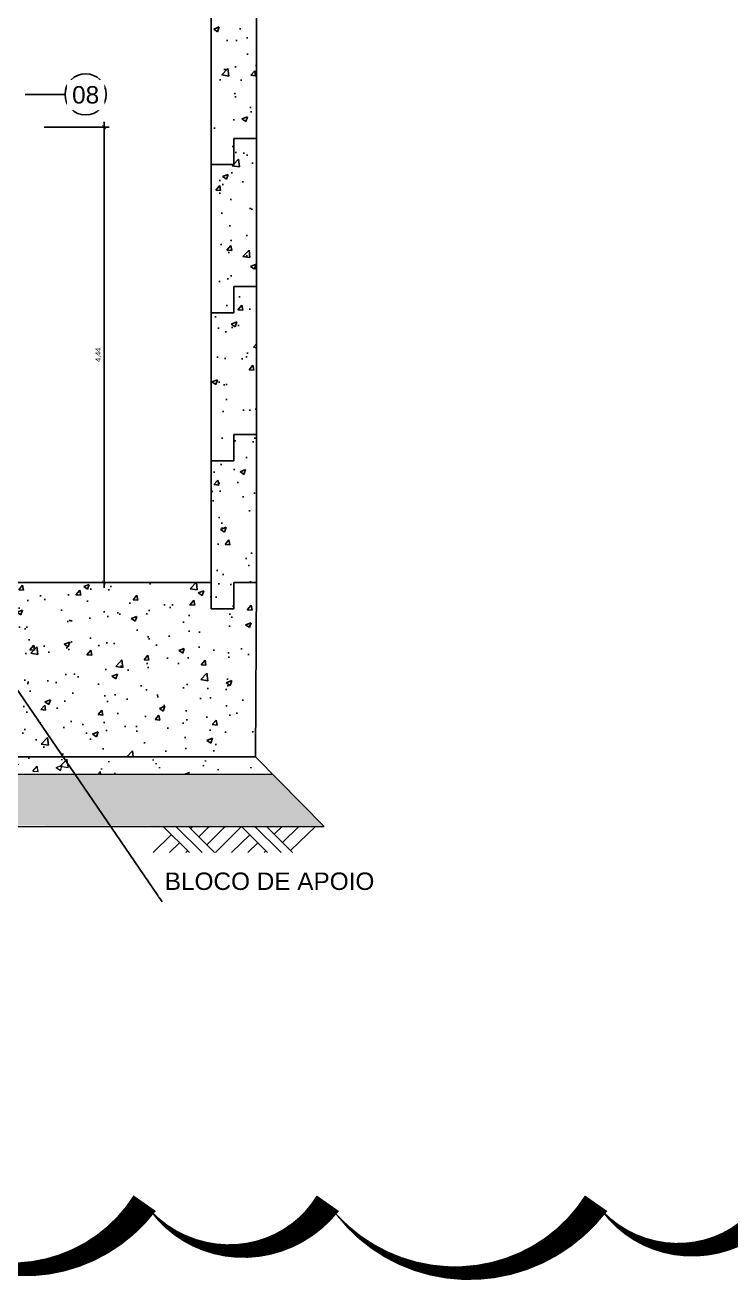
# Model space of a CAD drawing. Extents: x -160 to 364724, y -100 to 7353297.
# Drawn here: x 360685.47 to 360692.35, y 7352432.59 to 7352444.9 of the extents above; entities that cross this region are included whole.
import ezdxf
from ezdxf.enums import TextEntityAlignment as Align

# ---------------------------------------------------------------- set-up
doc = ezdxf.new("R2010")
doc.units = 0
doc.header["$LTSCALE"] = 5
doc.linetypes.add('SGC_DASHDOT', pattern=[1, 0.5, -0.25, 0, -0.25])
for name, color, linetype in [('01-CONTINUA', 1, 'Continuous'), ('BOLA LM', 1, 'Continuous'), ('GER-SIMBOLOS', 1, 'Continuous'), ('HACHURAS', 1, 'Continuous'), ('PAREDE CONCRETO CORTE', 5, 'Continuous'), ('SANC_COTAS', 1, 'Continuous'), ('SANC_TEXTO', 2, 'Continuous'), ('SGC-Eixos', 253, 'SGC_DASHDOT'), ('VEGETAÇÃO', 7, 'Continuous')]:
    doc.layers.add(name, color=color, linetype=linetype)
doc.styles.add('R-80', font='arial.ttf')
doc.dimstyles.new('GERAL - 25', dxfattribs={"dimscale": 0.025, "dimtxt": 2, "dimasz": 1.5, "dimexe": 2, "dimexo": 1, "dimgap": 1, "dimtad": 1, "dimzin": 0, "dimtxsty": 'R-80', "dimblk": 'ARCHTICK', "dimcen": 0, "dimdle": 2, "dimclrd": 1, "dimclre": 1, "dimclrt": 2, "dimadec": 0, "dimazin": 0, "dimtfac": 0.5, "dimtmove": 2, "dimatfit": 3, "dimldrblk": 'OPEN90', "dimfxl": 1, "dimtolj": 1, "dimtzin": 0, "dimarcsym": 0})
doc.dimstyles.new('LEADER - 25', dxfattribs={"dimscale": 0.025, "dimtxt": 2, "dimasz": 1.5, "dimexe": 2, "dimexo": 1, "dimgap": 1, "dimtad": 1, "dimzin": 0, "dimtxsty": 'R-80', "dimcen": 0, "dimdle": 2, "dimclrd": 1, "dimclre": 1, "dimclrt": 2, "dimadec": 0, "dimazin": 0, "dimtfac": 0.5, "dimtmove": 2, "dimatfit": 3, "dimfxl": 1, "dimtolj": 1, "dimtzin": 0, "dimarcsym": 0})
pattern_1 = [(50, (360732.24733, 7352443.38105), (0.5570364, -0.0487343), [0.058246, -0.640707]), (355, (360732.24733, 7352443.38105), (-0.107758, 0.5841634), [0.046597, -0.512567]), (100.4514, (360732.29375, 7352443.377), (0.449278, 0.535429), [0.0495016, -0.5445175]), (46.1842, (360732.24733, 7352443.5364), (0.828834, -0.128546), [0.087369, -0.96106]), (96.6356, (360732.3164, 7352443.5257), (0.725872, 0.756515), [0.074252, -0.816777]), (351.1842, (360732.2473, 7352443.5364), (0.725872, 0.756515), [0.069895, -0.768847]), (21, (360732.325, 7352443.49754), (0.4635666, -0.3126796), [0.058246, -0.640707]), (326, (360732.325, 7352443.49754), (0.188962, 0.5631615), [0.046597, -0.5125655]), (71.4514, (360732.3636, 7352443.4715), (0.6525286, 0.250482), [0.0495016, -0.5445166]), (37.5, (360732.24733, 7352443.38105), (0.0094435, 0.2585302), [0, -0.5063526, 0, -0.5203317, 0, -0.514507]), (7.5, (360732.24733, 7352443.38105), (0.2043036, 0.3063058), [0, -0.2966667, 0, -0.4947034, 0, -0.1960951]), (327.5, (360732.07415, 7352443.38105), (0.4145733, -0.0175158), [0, -0.1941536, 0, -0.6057593, 0, -0.803796]), (317.5, (360731.9965, 7352443.38105), (0.4529105, 0.0777424), [0, -0.2523997, 0, -0.4022863, 0, -0.5708116])]

# ---------------------------------------------------------------- blocks, each defined once
blk = doc.blocks.new('_ARCHTICK')
at = {"color": 0, "linetype": 'ByBlock', "const_width": 0.15}
blk.add_lwpolyline([(-0.5, -0.5), (0.5, 0.5)], dxfattribs=at)
blk = doc.blocks.new('*D382')
at = {"layer": 'Defpoints', "color": 0, "transparency": 16777216}
for p in [(360685.626, 7352443.903), (360686.065, 7352439.46), (360686.235, 7352439.46)]:
    blk.add_point(p, dxfattribs=at)
at = {"layer": 'SANC_COTAS', "color": 1, "lineweight": -2, "transparency": 16777216}
for p, q in [((360686.235, 7352443.953), (360686.235, 7352439.41)), ((360685.651, 7352443.903), (360686.285, 7352443.903)), ((360686.09, 7352439.46), (360686.285, 7352439.46))]:
    blk.add_line(p, q, dxfattribs=at)
at = {"layer": 'SANC_COTAS', "color": 1, "lineweight": -2, "transparency": 16777216, "xscale": 0.03750000000000001, "yscale": 0.03750000000000001, "zscale": 0.03750000000000001}
for p, rotation in [((360686.235, 7352443.903), 90), ((360686.235, 7352439.46), 270)]:
    blk.add_blockref('_ARCHTICK', p, dxfattribs=dict(at, rotation=rotation))
at = {"layer": 'SANC_COTAS', "color": 2, "transparency": 16777216, "insert": (360686.18, 7352441.682), "char_height": 0.05, "attachment_point": 5, "rotation": 90, "style": 'R-80'}
blk.add_mtext('\\A1;4,44', dxfattribs=at)
blk = doc.blocks.new('_Open90')
at = {"color": 0, "linetype": 'ByBlock', "lineweight": -2}
for p, q in [((0, 0), (-1, 0)), ((-0.5, 0.5), (0, 0)), ((0, 0), (-0.5, -0.5))]:
    blk.add_line(p, q, dxfattribs=at)
blk = doc.blocks.new('*U366')
at = {"layer": 'GER-SIMBOLOS'}
for p, q in [((-0.587, -0.3), (-0.287, 0)), ((-0.454, -0.3), (-0.154, 0)), ((-0.3, -0.3), (0, 0)), ((0.3, -0.3), (0, 0)), ((0.31, -0.3), (0.61, 0)), ((0.453, -0.3), (0.753, 0)), ((0.599, -0.3), (0.899, 0)), ((-0.563, -0.276), (-0.849, 0)), ((-0.47, -0.183), (-0.659, 0)), ((-0.377, -0.089), (-0.466, 0)), ((0.113, -0.3), (-0.094, -0.094)), ((0.393, -0.207), (0.186, 0)), ((0.486, -0.114), (0.373, 0)), ((0.579, -0.021), (0.559, 0)), ((1.013, -0.3), (0.806, -0.094)), ((-0.26, -0.3), (-0.28, -0.28)), ((-0.074, -0.3), (-0.187, -0.187)), ((0.64, -0.3), (0.62, -0.28)), ((0.826, -0.3), (0.713, -0.187))]:
    blk.add_line(p, q, dxfattribs=at)

msp = doc.modelspace()

# ---------------------------------------------------------------- hatches: boundary and pattern name
at = {"layer": '01-CONTINUA'}
h = msp.add_hatch(dxfattribs=at)
h.set_pattern_fill('GRAVEL', color=9, scale=0.013589)
h.set_pattern_definition([(228.0128, (360686.00542, 7352437.39104), (-2.76129573, -3.1064577), [0.046437, -4.597243]), (184.96974, (360685.974354, 7352437.356524), (4.141943593, 0.345161986), [0.079687, -7.888996]), (132.51045, (360685.894967, 7352437.34962), (3.451619664, -3.79678163), [0.056188, -5.5626415]), (267.2737, (360685.760354, 7352437.26333), (0.345161967, 6.903239325), [0.072566, -7.184049]), (292.83365, (360685.756902, 7352437.190846), (-1.72580983, 4.141943595), [0.071157, -7.044539]), (357.2737, (360685.784515, 7352437.125265), (-6.903239325, 0.345161967), [0.072566, -7.184049]), (37.69424, (360685.856999, 7352437.121814), (-4.487105561, -3.451619663), [0.095965, -9.500531]), (72.25533, (360685.932935, 7352437.180491), (2.416133764, 7.593563257), [0.090601, -8.96949]), (121.42957, (360685.960548, 7352437.266782), (-2.76129573, 4.48710556), [0.072812, -7.208388]), (175.23636, (360685.92258, 7352437.32891), (3.79678163, -0.34516197), [0.083126, -4.073174]), (222.39744, (360685.839741, 7352437.335814), (-4.141943595, -3.796781629), [0.1075, -10.6425083]), (138.81407, (360686.102064, 7352437.25988), (-2.41613376, 2.0709718), [0.036691, -3.632431]), (171.46923, (360686.074451, 7352437.28404), (4.48710556, -0.69032393), [0.0698045, -6.910664]), (225, (360686.00542, 7352437.2944), (-5e-17, -0.345162), [0.048813, -0.43932]), (203.1986, (360685.981258, 7352437.335814), (1.72580983, 0.69032393), [0.026287, -2.602388]), (291.8014, (360685.957096, 7352437.32546), (-0.34516197, 1.0354859), [0.037175, -1.821579]), (30.96376, (360685.9709, 7352437.290943), (1.0354859, 0.69032393), [0.060379, -1.952244]), (161.565, (360686.02268, 7352437.32201), (0.690324, -0.345162), [0.04366, -1.047838]), (16.38954, (360685.756902, 7352437.32546), (3.451619663, 1.0354859), [0.061163, -6.055123]), (70.34618, (360685.81558, 7352437.342717), (-1.380647865, -3.79678163), [0.051312, -5.079889]), (293.1986, (360686.022677, 7352437.39104), (-0.69032393, 1.72580983), [0.052573, -2.576102]), (343.61046, (360686.043387, 7352437.342717), (-3.451619663, 1.0354859), [0.061163, -6.055123]), (339.44395, (360685.756902, 7352437.11146), (-1.72580983, 0.69032393), [0.058981, -2.890084]), (294.77514, (360685.812128, 7352437.09075), (-1.72580983, 3.79678163), [0.04942, -4.892548]), (66.8014, (360686.02613, 7352437.04588), (0.69032393, 1.72580983), [0.052573, -2.576102]), (17.35402, (360686.046838, 7352437.0942), (-4.48710556, -1.380647865), [0.05786, -5.728109]), (69.44395, (360685.857, 7352437.045878), (-0.69032393, -1.72580983), [0.029491, -2.919574]), (101.3099, (360686.00542, 7352437.04588), (-0.34516197, 1.38064787), [0.0176, -1.742388]), (165.9638, (360686.00197, 7352437.06314), (1.0354859, -0.345162), [0.071157, -1.351982]), (186.009, (360685.932935, 7352437.080394), (3.451619663, 0.345161966), [0.065943, -6.528367]), (303.6901, (360685.9709, 7352437.25988), (-0.345162, 0.6903239), [0.04978, -1.194719]), (353.15723, (360685.998516, 7352437.218459), (5.867753426, -0.690323932), [0.08691, -8.6040465]), (60.9454, (360686.084806, 7352437.208104), (-1.38064787, -2.41613376), [0.035536, -3.518123]), (90, (360686.10206, 7352437.23917), (-0.345162, 0.345162), [0.02071, -0.324452]), (120.25644, (360685.926032, 7352437.09075), (1.380647865, -2.416133764), [0.047951, -4.747192]), (48.0128, (360685.90187, 7352437.132168), (2.76129573, 3.1064577), [0.092873, -4.550806]), (0, (360685.964, 7352437.2012), (0.345162, 0.345162), [0.089742, -0.25542]), (325.30485, (360686.053742, 7352437.2012), (3.451619664, -2.41613376), [0.054575, -5.402915]), (254.0546, (360686.098613, 7352437.170136), (-0.34516197, -1.38064787), [0.050256, -2.462561]), (207.64598, (360686.084806, 7352437.121814), (-6.55807736, -3.451619662), [0.081826, -8.10077]), (175.42608, (360686.012322, 7352437.083846), (-4.487105561, 0.345161966), [0.086566, -8.570052])])
h.paths.add_polyline_path([(360678.176, 7352437.592), (360687.872, 7352437.592), (360688.38, 7352437.083), (360677.7, 7352437.117)])
at = {"layer": 'HACHURAS', "lineweight": 9}
h = msp.add_hatch(dxfattribs=at)
h.set_pattern_fill('AR-CONC', color=256, scale=0.003397, style=0)
h.set_pattern_definition([(50, (360781.97795, 7352489.21147), (0.6189293, -0.0541493), [0.064718, -0.7118966]), (355, (360781.97795, 7352489.21147), (-0.1197312, 0.6490704), [0.0517743, -0.5695192]), (100.45144, (360782.0295, 7352489.20695), (0.499198, 0.594921), [0.0550017, -0.6050195]), (46.1842, (360781.97795, 7352489.38405), (0.920927, -0.142829), [0.097077, -1.067845]), (96.6356, (360782.0547, 7352489.3721), (0.8065244, 0.840572), [0.082503, -0.90753]), (351.18415, (360781.97795, 7352489.384), (0.806524, 0.840572), [0.077661, -0.854275]), (21, (360782.06424, 7352489.3409), (0.515074, -0.3474218), [0.064718, -0.7118966]), (326, (360782.06424, 7352489.3409), (0.2099578, 0.625735), [0.0517743, -0.5695172]), (71.45144, (360782.10716, 7352489.31195), (0.7250318, 0.2783132), [0.0550017, -0.6050184]), (37.5, (360781.97795, 7352489.21147), (0.0104928, 0.28725574), [0, -0.562614, 0, -0.5781463, 0, -0.5716745]), (7.5, (360781.97795, 7352489.21147), (0.227004, 0.3403398), [0, -0.3296297, 0, -0.5496704, 0, -0.2178835]), (327.5, (360781.78552, 7352489.21147), (0.46063697, -0.01946205), [0, -0.2157262, 0, -0.6730658, 0, -0.8931066]), (317.5, (360781.69923, 7352489.21147), (0.5032339, 0.0863805), [0, -0.2804441, 0, -0.4469847, 0, -0.6342351])])
h.paths.add_polyline_path([(360678.346, 7352437.762), (360687.711, 7352437.762), (360687.872, 7352437.592), (360678.176, 7352437.592)])
at = {"layer": 'VEGETAÇÃO'}
h = msp.add_hatch(dxfattribs=at)
h.set_pattern_fill('AR-CONC', color=1, scale=0.003058)
h.set_pattern_definition(pattern_1)
h.paths.add_polyline_path([(360687.722, 7352443.792), (360687.722, 7352445.236), (360687.501, 7352445.236), (360687.501, 7352444.981), (360687.28, 7352444.981), (360687.28, 7352443.537), (360687.501, 7352443.537), (360687.501, 7352443.792)])
h = msp.add_hatch(dxfattribs=at)
h.set_pattern_fill('AR-CONC', color=1, scale=0.003058)
h.set_pattern_definition(pattern_1)
h.paths.add_polyline_path([(360687.722, 7352442.348), (360687.722, 7352443.792), (360687.501, 7352443.792), (360687.501, 7352443.537), (360687.28, 7352443.537), (360687.28, 7352442.093), (360687.501, 7352442.093), (360687.501, 7352442.348)])
h = msp.add_hatch(dxfattribs=at)
h.set_pattern_fill('AR-CONC', color=1, scale=0.003058)
h.set_pattern_definition(pattern_1)
h.paths.add_polyline_path([(360687.722, 7352440.904), (360687.722, 7352442.348), (360687.501, 7352442.348), (360687.501, 7352442.093), (360687.28, 7352442.093), (360687.28, 7352440.649), (360687.501, 7352440.649), (360687.501, 7352440.904)])
h = msp.add_hatch(dxfattribs=at)
h.set_pattern_fill('AR-CONC', color=1, scale=0.003058)
h.set_pattern_definition(pattern_1)
h.paths.add_polyline_path([(360687.722, 7352439.46), (360687.722, 7352440.904), (360687.501, 7352440.904), (360687.501, 7352440.649), (360687.28, 7352440.649), (360687.28, 7352439.206), (360687.501, 7352439.206), (360687.501, 7352439.46)])
h = msp.add_hatch(dxfattribs=at)
h.set_pattern_fill('AR-CONC', color=1, scale=0.003058)
h.set_pattern_definition([(50, (360687.0738, 7352439.2436), (0.557036, -0.048734), [0.058246, -0.640707]), (355, (360687.0738, 7352439.2436), (-0.107758, 0.584163), [0.046597, -0.512567]), (100.4514, (360687.1202, 7352439.2395), (0.449278, 0.53543), [0.0495, -0.544518]), (46.184, (360687.0738, 7352439.3989), (0.828834, -0.128546), [0.08737, -0.96106]), (96.636, (360687.1429, 7352439.3882), (0.72587, 0.756515), [0.07425, -0.81678]), (351.184, (360687.0738, 7352439.3989), (0.72587, 0.756515), [0.069895, -0.76885]), (21, (360687.15146, 7352439.36007), (0.463567, -0.31268), [0.058246, -0.640707]), (326, (360687.15146, 7352439.36007), (0.188962, 0.56316), [0.046597, -0.512566]), (71.4514, (360687.1901, 7352439.334), (0.65253, 0.250482), [0.0495, -0.544517]), (37.5, (360687.0738, 7352439.24358), (0.0094435, 0.25853), [0, -0.506353, 0, -0.520332, 0, -0.514507]), (7.5, (360687.0738, 7352439.24358), (0.204304, 0.306306), [0, -0.296667, 0, -0.494703, 0, -0.196095]), (327.5, (360686.90061, 7352439.24358), (0.4145733, -0.017516), [0, -0.194154, 0, -0.605759, 0, -0.803796]), (317.5, (360686.82295, 7352439.24358), (0.45291, 0.077742), [0, -0.2524, 0, -0.402286, 0, -0.570812])])
h.paths.add_polyline_path([(360678.346, 7352439.46), (360680.044, 7352439.46), (360678.566, 7352439.46), (360678.566, 7352439.206), (360678.787, 7352439.206), (360678.787, 7352439.46), (360687.28, 7352439.46), (360687.28, 7352439.206), (360687.501, 7352439.206), (360687.501, 7352439.46), (360686.023, 7352439.46), (360687.711, 7352439.46), (360687.711, 7352437.762), (360678.346, 7352437.762)])

# ---------------------------------------------------------------- linework, layer by layer
msp.add_lwpolyline([(360671.974, 7352433.408, 0, 0.267, 0.520567), (360674.415, 7352433.408, 0, 0.267, 0.520567), (360676.625, 7352433.408, 0, 0.267, 0.520567), (360678.095, 7352433.408, 0, 0.267, 0.520567), (360679.697, 7352433.408, 0, 0.267, 0.520567), (360681.654, 7352433.408, 0, 0.267, 0.520567), (360684.154, 7352433.408, 0, 0.267, 0.520567), (360686.631, 7352433.408, 0, 0.267, 0.520567), (360688.417, 7352433.408, 0, 0.267, 0.520567), (360691.034, 7352433.408, 0, 0.267, 0.520567), (360692.769, 7352433.408, 0, 0.267, 0.520567)], format="xyseb")
at = {"layer": 'BOLA LM'}
msp.add_line((360685.853, 7352444.222), (360685.466, 7352444.222), dxfattribs=at)
msp.add_circle((360686.055, 7352444.222), 0.201, dxfattribs=at)
at = {"layer": 'PAREDE CONCRETO CORTE'}
msp.add_line((360678.346, 7352437.762), (360687.711, 7352437.762), dxfattribs=at)
at = {"layer": 'PAREDE CONCRETO CORTE', "flags": 128}
for points in [[(360687.722, 7352443.791), (360687.722, 7352445.235), (360687.501, 7352445.235), (360687.501, 7352444.98), (360687.28, 7352444.98), (360687.28, 7352443.537), (360687.501, 7352443.537), (360687.501, 7352443.791)], [(360687.722, 7352442.348), (360687.722, 7352443.791), (360687.501, 7352443.791), (360687.501, 7352443.537), (360687.28, 7352443.537), (360687.28, 7352442.093), (360687.501, 7352442.093), (360687.501, 7352442.348)], [(360687.722, 7352440.904), (360687.722, 7352442.348), (360687.501, 7352442.348), (360687.501, 7352442.093), (360687.28, 7352442.093), (360687.28, 7352440.649), (360687.501, 7352440.649), (360687.501, 7352440.904)], [(360687.722, 7352439.46), (360687.722, 7352440.904), (360687.501, 7352440.904), (360687.501, 7352440.649), (360687.28, 7352440.649), (360687.28, 7352439.206), (360687.501, 7352439.206), (360687.501, 7352439.46)]]:
    msp.add_lwpolyline(points, close=True, dxfattribs=at)
for points in [[(360687.722, 7352439.46), (360687.722, 7352439.46), (360687.711, 7352437.762), (360678.346, 7352437.762), (360678.346, 7352439.46), (360678.346, 7352439.46)], [(360678.787, 7352439.46), (360687.28, 7352439.46)]]:
    msp.add_lwpolyline(points, dxfattribs=at)
at = {"layer": 'SANC_COTAS', "linetype": 'Continuous', "lineweight": 13}
msp.add_line((360678.176, 7352437.592), (360687.881, 7352437.592), dxfattribs=at)
msp.add_lwpolyline([(360678.347, 7352437.763), (360677.667, 7352437.083), (360688.38, 7352437.083), (360687.711, 7352437.762)], dxfattribs=at)
at = {"layer": 'SGC-Eixos', "ltscale": 0.3}
msp.add_line((360684.124, 7352443.903), (360685.626, 7352443.903), dxfattribs=at)

# ---------------------------------------------------------------- block references
at = {"layer": 'GER-SIMBOLOS', "xscale": -0.849315860434, "yscale": 0.849315860434, "zscale": 0.849315860434}
msp.add_blockref('*U366', (360687.575, 7352437.082), dxfattribs=at)

# ---------------------------------------------------------------- dimensions: what is measured, and where the dimension line sits
at = {"layer": 'SANC_COTAS'}
dim = msp.add_linear_dim(base=(360686.235, 7352439.46), p1=(360685.626, 7352443.903), p2=(360686.065, 7352439.46), angle=90, dimstyle='GERAL - 25', dxfattribs=at)
dim.commit()
dim.dimension.update_dxf_attribs({"geometry": '*D382', "text_midpoint": (360686.18, 7352441.682)})

# ---------------------------------------------------------------- leaders
msp.add_leader([(360684.263, 7352440.057), (360686.802, 7352436.348)], dimstyle='LEADER - 25', dxfattribs=at)

# ---------------------------------------------------------------- next in the draw order: wipeouts: each hides what was drawn before it
for points, layer in [([(360686.768, 7352436.398), (360688.903, 7352436.398), (360688.903, 7352436.693), (360686.768, 7352436.693)], 'SANC_COTAS'), ([(360685.874, 7352444.07), (360686.236, 7352444.07), (360686.236, 7352444.363), (360685.874, 7352444.363)], 'SANC_TEXTO')]:
    msp.add_wipeout(points).dxf.layer = layer

# ---------------------------------------------------------------- next in the draw order: texts
at = {"layer": 'SANC_COTAS', "color": 2, "insert": (360686.827, 7352436.633), "char_height": 0.16986, "attachment_point": 1, "style": 'R-80'}
msp.add_mtext('BLOCO DE APOIO', dxfattribs=at)
at = {"layer": 'SANC_TEXTO', "style": 'R-80'}
msp.add_text('08', height=0.1699, dxfattribs=at).set_placement((360686.055, 7352444.133), align=Align.CENTER)

doc.saveas('drawing.dxf')
